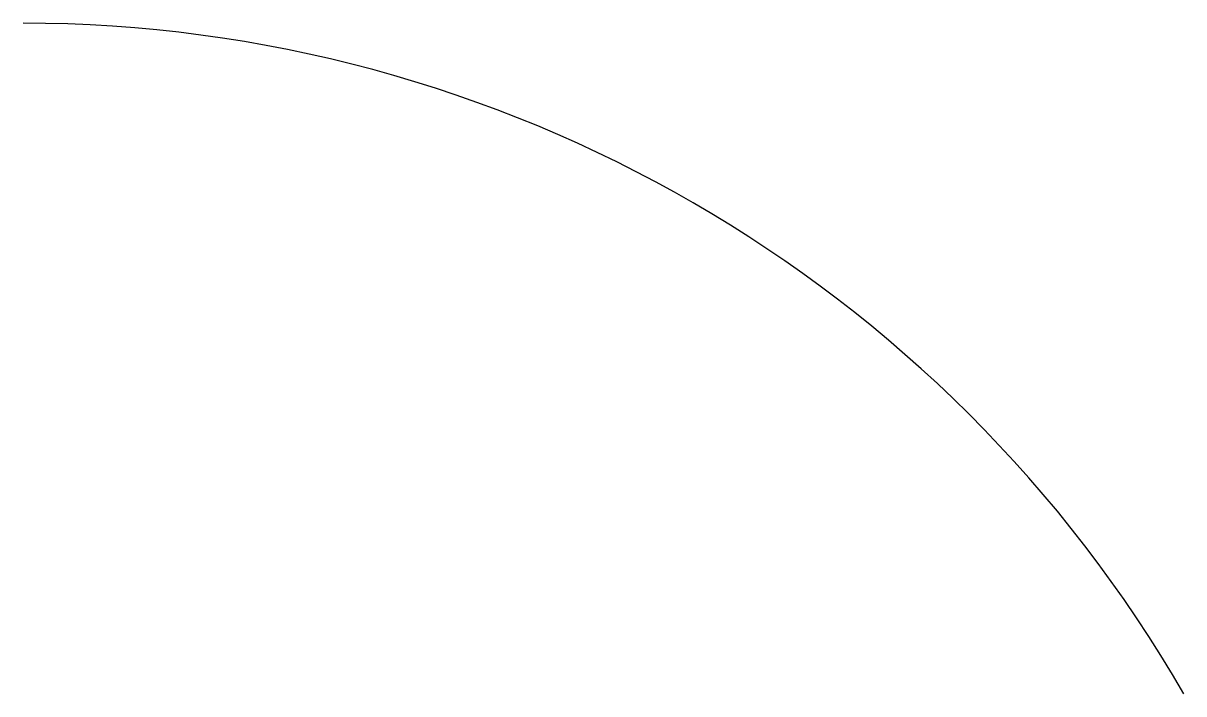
# Model space of a CAD drawing. Units: millimetres on the paper. Extents: x 3 to 9.06, y 8.5 to 12.
import ezdxf

# ---------------------------------------------------------------- set-up
doc = ezdxf.new("R2010")
doc.units = ezdxf.units.MM
doc.layers.add('0-0_0', color=4, linetype='Continuous')

msp = doc.modelspace()

# ---------------------------------------------------------------- linework, layer by layer
at = {"layer": '0-0_0'}
msp.add_arc((3, 5), 7, 29.99998, 89.99998, dxfattribs=at)

doc.saveas('drawing.dxf')
